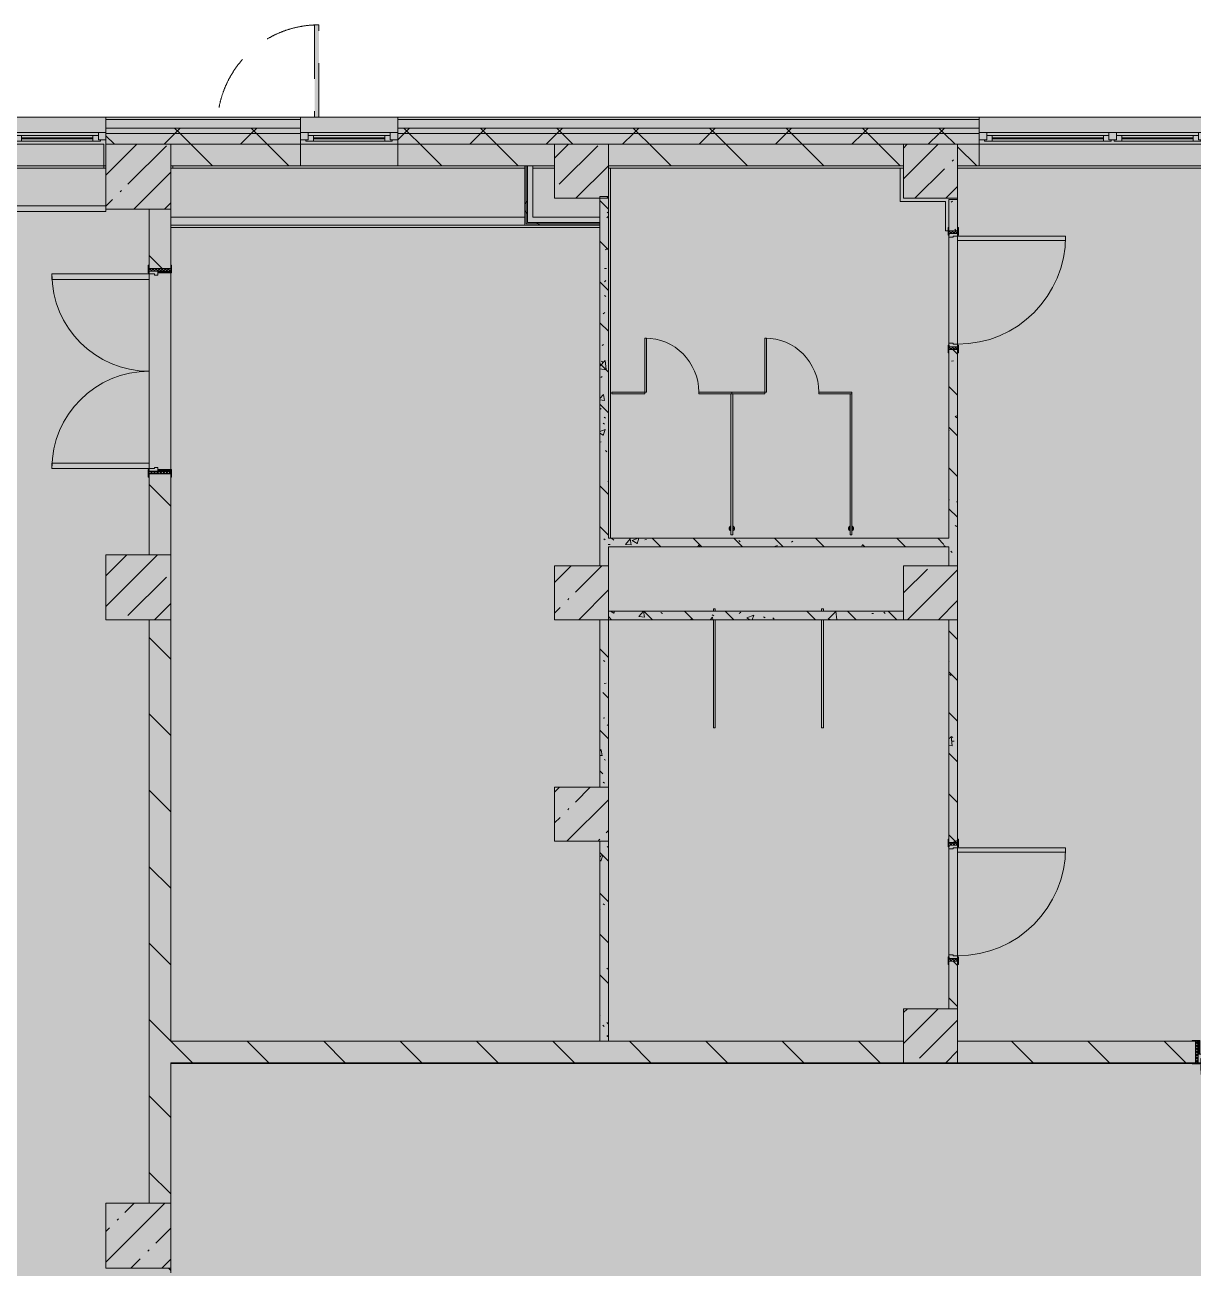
# Model space of a CAD drawing. Header units: millimetres. Extents: x 35098 to 231722, y -8553 to 29000.
# Drawn here: x 170122 to 180932, y 16700 to 28205 of the extents above; entities that cross this region are included whole.
import ezdxf

# ---------------------------------------------------------------- set-up
doc = ezdxf.new("R2010")
doc.units = ezdxf.units.MM
doc.linetypes.add('200_ШТРИХ__ш1_п0_6_', pattern=[800, 500, -300])
doc.layers.add('A-DETL-GENF-1', color=7, linetype='Continuous', lineweight=9, true_color=0xc0c0c0, transparency=0.4)
for name, color, linetype, lineweight in [('A-DETL-MBND-1', 7, '200_ШТРИХ__ш1_п0_6_', 9), ('A-WALL-4', 7, 'Continuous', 5), ('I-WALL-3', 7, 'Continuous', 5), ('S-COLS-1', 7, 'Continuous', 5)]:
    doc.layers.add(name, color=color, linetype=linetype, lineweight=lineweight)
for name, color, linetype, lineweight, true_color in [('A-DOOR-2', 7, 'Continuous', 5, 0xaaaaaa), ('A-DOOR-3', 7, 'Continuous', 5, 0xe2e2e2), ('A-DOOR-4', 7, 'Continuous', 5, 0xb7b7b7), ('A-DOOR-5', 7, 'Continuous', 5, 0x737373), ('A-DOOR-FRAM-1', 7, 'Continuous', 5, 0xe2e2e2), ('A-DOOR-FRAM-2', 7, 'Continuous', 5, 0xaaaaaa), ('A-DOOR-FRAM-3', 7, 'Continuous', 5, 0xb7b7b7), ('A-FLOR-2', 7, 'Continuous', 5, 0xb7b7b7), ('A-GENM-1', 7, 'Continuous', 5, 0x737373), ('A-GENM-3', 7, 'Continuous', 5, 0xe2ddcd), ('A-GLAZ-3', 7, 'Continuous', 5, 0x737373), ('A-WALL-5', 7, 'Continuous', 9, 0x737373), ('A-WALL-6', 7, 'Continuous', 5, 0x737373), ('I-WALL-1', 7, 'Continuous', 5, 0xe7e7e7), ('I-WALL-4', 7, 'Continuous', 5, 0x737373), ('I-WALL-5', 7, 'Continuous', 5, 0x787878), ('S-COLS-2', 7, 'Continuous', 5, 0x737373)]:
    doc.layers.add(name, color=color, linetype=linetype, lineweight=lineweight, true_color=true_color)
pattern_1 = [(45, (104712.3, 0), (-285.1231, 285.1231), []), (45, (104997.44, 0), (-285.1231, 285.1231), [504.031, -100.806, 16.764, -84.042])]
pattern_2 = [(135, (104712.3, 0), (-353.5534, -353.5534), [])]
pattern_3 = [(135, (104712.3, 0), (-377.1708, -377.1708), [533.4, -88.9, 17.78, -88.9]), (135, (104712.3, 376.94), (-377.1708, -377.1708), []), (50, (104712.3, 0), (637.6445, -55.7866), [66.675, -733.425]), (355, (104712.3, 0), (-123.3494, 668.699), [53.34, -586.74]), (100.451, (104765.45, -4.65), (514.299, 612.908), [56.665, -623.315]), (46.184, (104712.3, 177.8), (948.7764, -147.15), [100.012, -1100.137]), (96.636, (104791.4, 165.5), (830.909, 865.997), [84.998, -934.973]), (351.184, (104712.3, 177.8), (830.918, 865.988), [80.01, -880.11]), (21, (104801.2, 133.35), (530.6506, -357.9283), [66.675, -733.425]), (326, (104801.2, 133.35), (216.308, 644.6585), [53.34, -586.74]), (71.451, (104845.44, 103.5), (746.9596, 286.7243), [56.665, -623.315]), (37.5, (104712.32, 0), (10.8105, 295.9426), [16.764, -562.864, 16.764, -578.866, -588.962]), (37.5, (104712.32, 0), (10.8105, 295.9426), [-1175.258, 16.764, -572.198]), (7.5, (104712.3, 0), (233.8692, 350.6318), [16.764, -322.834, 16.764, -549.529, -224.472]), (7.5, (104712.3, 0), (233.8692, 350.6318), [-905.891, 16.764, -207.708]), (327.5, (104514.07, 0), (474.5678, -20.0513), [16.764, -205.486, 16.764, -676.656, -920.115]), (327.5, (104514.07, 0), (474.5678, -20.0513), [-915.67, 16.764, -903.351]), (317.5, (104425.17, 0), (518.4522, 88.9934), [16.764, -272.161, 16.764, -443.738, -653.415]), (317.5, (104425.17, 0), (518.4522, 88.9934), [-749.427, 16.764, -636.651])]
pattern_4 = [(45, (104712.3, 0), (-353.5534, 353.5534), []), (135, (104712.3, 0), (-353.5534, -353.5534), [])]
pattern_5 = [(45, (104712.3, 0), (-530.33, 530.33), []), (135, (104712.3, 0), (-530.33, -530.33), [])]

# ---------------------------------------------------------------- blocks, each defined once
blk = doc.blocks.new('BSC_Колонна _Прямоугольная - 600х600-V78-2_7_2_птичка')
at = {"layer": 'S-COLS-1'}
h = blk.add_hatch(dxfattribs=at)
h.set_pattern_fill('FP_110', color=256, style=0, pattern_type=2)
h.set_pattern_definition([(45, (-66460, -17000), (-285.1231, 285.1231), []), (45, (-66174.88, -17000), (-285.1231, 285.1231), [504.031, -100.806, 16.764, -84.042])])
h.paths.add_polyline_path([(-300, -300), (300, -300), (300, 300), (-300, 300), (-300, 6)])
at = {"layer": 'S-COLS-2'}
for p, q in [((300, 300), (-300, 300)), ((-300, 300), (-300, -300)), ((300, -300), (300, 300)), ((-300, -300), (300, -300))]:
    blk.add_line(p, q, dxfattribs=at)
blk = doc.blocks.new('BSC_Колонна _Прямоугольная - 500х500-V103-2_7_2_птичка')
at = {"layer": 'S-COLS-1'}
h = blk.add_hatch(dxfattribs=at)
h.set_pattern_fill('FP_138', color=256, style=0, pattern_type=2)
h.set_pattern_definition([(45, (-73790, -22950), (-285.1231, 285.1231), []), (45, (-73504.88, -22950), (-285.1231, 285.1231), [504.031, -100.806, 16.764, -84.042])])
h.paths.add_polyline_path([(-250, -250), (250, -250), (250, 250), (-250, 250), (-250, -160)])
at = {"layer": 'S-COLS-2'}
for p, q in [((250, 250), (-250, 250)), ((-250, 250), (-250, -250)), ((250, -250), (250, 250)), ((-250, -250), (250, -250))]:
    blk.add_line(p, q, dxfattribs=at)
blk = doc.blocks.new('BSC_Колонна _Прямоугольная - 500х500-V104-2_7_2_птичка')
at = {"layer": 'S-COLS-1'}
h = blk.add_hatch(dxfattribs=at)
h.set_pattern_fill('FP_139', color=256, style=0, pattern_type=2)
h.set_pattern_definition([(45, (-70560, -22950), (-285.1231, 285.1231), []), (45, (-70274.88, -22950), (-285.1231, 285.1231), [504.031, -100.806, 16.764, -84.042])])
h.paths.add_polyline_path([(-250, -250), (250, -250), (250, 250), (-250, 250), (-250, -160)])
at = {"layer": 'S-COLS-2'}
for p, q in [((250, 250), (-250, 250)), ((-250, 250), (-250, -250)), ((250, -250), (250, 250)), ((-250, -250), (250, -250))]:
    blk.add_line(p, q, dxfattribs=at)
blk = doc.blocks.new('110_Дверь_СКБ_1Ст_Внутренняя1 - Д-4 1100x2100h_су мгн-V108-2_7_2_птичка')
at = {"layer": 'A-DOOR-2'}
h = blk.add_hatch(dxfattribs=at)
h.set_pattern_fill('FP_118', color=256, style=0, pattern_type=2)
h.set_pattern_definition([(135, (1751.41, 164.685), (-14.14214, -14.14214), []), (225, (1751.41, 164.685), (14.14214, -14.14214), [])])
h.paths.add_polyline_path([(562.5, 100), (537.5, 100), (537.5, -100), (562.5, -100)])
at = {"layer": 'A-DOOR-3'}
h = blk.add_hatch(color=256, dxfattribs=at)
h.paths.add_polyline_path([(512.5, 100), (512.5, 60), (502.5, 60), (502.5, 20), (537.5, 20), (537.5, 100)])
h.paths.add_polyline_path([(-487.5, 100), (-512.5, 100), (-512.5, 20), (-477.5, 20), (-477.5, 60), (-487.5, 60)])
at = {"layer": 'A-DOOR-FRAM-1'}
for points in [[(-487.5, 1100), (-487.5, 100), (-447.5, 100), (-447.5, 1100)], [(-567.5, 108), (-567.5, 100), (-497.5, 100), (-497.5, 108)], [(-497.5, 20), (-512.5, 20), (-512.5, -100), (-497.5, -100)], [(592.5, 108), (522.5, 108), (522.5, 100), (592.5, 100)], [(537.5, 20), (522.5, 20), (522.5, -100), (537.5, -100)], [(-567.5, -100), (-567.5, -108), (-497.5, -108), (-497.5, -100)], [(592.5, -100), (522.5, -100), (522.5, -108), (592.5, -108)]]:
    blk.add_hatch(color=256, dxfattribs=at).paths.add_polyline_path(points)
at = {"layer": 'A-DOOR-FRAM-2'}
h = blk.add_hatch(dxfattribs=at)
h.set_pattern_fill('FP_119', color=256, style=0, pattern_type=2)
h.set_pattern_definition([(45, (-371.384, 164.685), (-14.1421, 14.1421), []), (135, (-371.384, 164.685), (-14.1421, -14.1421), [])])
h.paths.add_polyline_path([(-512.5, 100), (-537.5, 100), (-537.5, -100), (-512.5, -100)])
at = {"layer": 'A-DOOR-4'}
for p, q in [((-487.5, 1100), (-487.5, 100)), ((-447.5, 1100), (-487.5, 1100)), ((-447.5, 100), (-447.5, 1100)), ((-487.5, 100), (-447.5, 100))]:
    blk.add_line(p, q, dxfattribs=at)
blk.add_arc((-487.5, 100), 1000, 360, 90, dxfattribs=at)
at = {"layer": 'A-DOOR-FRAM-3'}
for p, q in [((-497.5, 108), (-567.5, 108)), ((-567.5, 108), (-567.5, 100)), ((-567.5, 100), (-497.5, 100)), ((-512.5, 100), (-537.5, 100)), ((-537.5, 100), (-537.5, -100)), ((-487.5, 100), (-512.5, 100)), ((-512.5, 100), (-512.5, 20)), ((-512.5, -100), (-512.5, 100)), ((-497.5, 100), (-512.5, 100)), ((-512.5, 100), (-512.5, 99)), ((-512.5, 99), (-497.5, 99)), ((-512.5, 20), (-477.5, 20)), ((-497.5, 20), (-512.5, 20)), ((-512.5, 20), (-512.5, -100)), ((-497.5, 100), (-497.5, 108)), ((-497.5, 99), (-497.5, 100)), ((-497.5, -100), (-497.5, 20)), ((-487.5, 60), (-487.5, 100)), ((-477.5, 60), (-487.5, 60)), ((-477.5, 20), (-477.5, 60)), ((512.5, 60), (502.5, 60)), ((502.5, 60), (502.5, 20)), ((502.5, 20), (537.5, 20)), ((512.5, 100), (512.5, 60)), ((537.5, 100), (512.5, 100)), ((592.5, 108), (522.5, 108)), ((522.5, 108), (522.5, 100)), ((537.5, 100), (522.5, 100)), ((522.5, 100), (522.5, 99)), ((522.5, 100), (592.5, 100)), ((522.5, 99), (537.5, 99)), ((537.5, 20), (522.5, 20)), ((522.5, 20), (522.5, -100)), ((537.5, 20), (537.5, 100)), ((562.5, 100), (537.5, 100)), ((537.5, 100), (537.5, -100)), ((537.5, 99), (537.5, 100)), ((537.5, -100), (537.5, 20)), ((562.5, -100), (562.5, 100)), ((592.5, 100), (592.5, 108)), ((-497.5, -100), (-567.5, -100)), ((-567.5, -100), (-567.5, -108)), ((-567.5, -108), (-497.5, -108)), ((-537.5, -100), (-512.5, -100)), ((-512.5, -100), (-497.5, -100)), ((-497.5, -108), (-497.5, -100)), ((522.5, -100), (537.5, -100)), ((592.5, -100), (522.5, -100)), ((522.5, -100), (522.5, -108)), ((522.5, -108), (592.5, -108)), ((537.5, -100), (562.5, -100)), ((592.5, -108), (592.5, -100))]:
    blk.add_line(p, q, dxfattribs=at)
blk = doc.blocks.new('110_Дверь_СКБ_1Ст_Внутренняя1 - Д-4 1100x2100h_су мгн-32391219-2_7_2_птичка')
at = {"layer": 'A-DOOR-2'}
h = blk.add_hatch(dxfattribs=at)
h.set_pattern_fill('FP_143', color=256, style=0, pattern_type=2)
h.set_pattern_definition([(135, (1751.41, 104.685), (-14.14214, -14.14214), []), (225, (1751.41, 104.685), (14.14214, -14.14214), [])])
h.paths.add_polyline_path([(562.5, 40), (537.5, 40), (537.5, -40), (562.5, -40)])
at = {"layer": 'A-DOOR-3'}
h = blk.add_hatch(color=256, dxfattribs=at)
h.paths.add_polyline_path([(537.5, 40), (512.5, 40), (512.5, 0), (502.5, 0), (502.5, -40), (537.5, -40)])
h.paths.add_polyline_path([(-477.5, 0), (-487.5, 0), (-487.5, 40), (-512.5, 40), (-512.5, -40), (-477.5, -40)])
at = {"layer": 'A-DOOR-FRAM-1'}
for points in [[(-447.5, 40), (-447.5, 1040), (-487.5, 1040), (-487.5, 40)], [(-497.5, 40), (-497.5, 48), (-567.5, 48), (-567.5, 40)], [(592.5, 48), (522.5, 48), (522.5, 40), (592.5, 40)], [(-497.5, -40), (-567.5, -40), (-567.5, -48), (-497.5, -48)], [(592.5, -48), (592.5, -40), (522.5, -40), (522.5, -48)]]:
    blk.add_hatch(color=256, dxfattribs=at).paths.add_polyline_path(points)
at = {"layer": 'A-DOOR-FRAM-2'}
h = blk.add_hatch(dxfattribs=at)
h.set_pattern_fill('FP_144', color=256, style=0, pattern_type=2)
h.set_pattern_definition([(45, (-371.384, 104.685), (-14.1421, 14.1421), []), (135, (-371.384, 104.685), (-14.1421, -14.1421), [])])
h.paths.add_polyline_path([(-512.5, 40), (-537.5, 40), (-537.5, -40), (-512.5, -40)])
at = {"layer": 'A-DOOR-4'}
for p, q in [((-487.5, 1040), (-487.5, 40)), ((-447.5, 1040), (-487.5, 1040)), ((-447.5, 40), (-447.5, 1040)), ((-487.5, 40), (-447.5, 40))]:
    blk.add_line(p, q, dxfattribs=at)
blk.add_arc((-487.5, 40), 1000, 360, 90, dxfattribs=at)
at = {"layer": 'A-DOOR-FRAM-3'}
for p, q in [((-497.5, 48), (-567.5, 48)), ((-567.5, 48), (-567.5, 40)), ((-567.5, 40), (-497.5, 40)), ((-512.5, 40), (-537.5, 40)), ((-537.5, 40), (-537.5, -40)), ((-487.5, 40), (-512.5, 40)), ((-512.5, 40), (-512.5, -40)), ((-512.5, -40), (-512.5, 40)), ((-497.5, 40), (-512.5, 40)), ((-512.5, 40), (-512.5, 39)), ((-512.5, 39), (-497.5, 39)), ((-497.5, 40), (-497.5, 48)), ((-497.5, 39), (-497.5, 40)), ((-487.5, 0), (-487.5, 40)), ((-477.5, 0), (-487.5, 0)), ((-477.5, -40), (-477.5, 0)), ((512.5, 0), (502.5, 0)), ((502.5, 0), (502.5, -40)), ((512.5, 40), (512.5, 0)), ((537.5, 40), (512.5, 40)), ((592.5, 48), (522.5, 48)), ((522.5, 48), (522.5, 40)), ((537.5, 40), (522.5, 40)), ((522.5, 40), (522.5, 39)), ((522.5, 40), (592.5, 40)), ((522.5, 39), (537.5, 39)), ((537.5, -40), (537.5, 40)), ((562.5, 40), (537.5, 40)), ((537.5, 40), (537.5, -40)), ((537.5, 39), (537.5, 40)), ((562.5, -40), (562.5, 40)), ((592.5, 40), (592.5, 48)), ((-497.5, -40), (-567.5, -40)), ((-567.5, -40), (-567.5, -48)), ((-567.5, -48), (-497.5, -48)), ((-537.5, -40), (-512.5, -40)), ((-497.5, -39), (-512.5, -39)), ((-512.5, -39), (-512.5, -40)), ((-512.5, -40), (-477.5, -40)), ((-512.5, -40), (-497.5, -40)), ((-497.5, -40), (-497.5, -39)), ((-497.5, -48), (-497.5, -40)), ((502.5, -40), (537.5, -40)), ((537.5, -39), (522.5, -39)), ((522.5, -39), (522.5, -40)), ((522.5, -40), (537.5, -40)), ((592.5, -40), (522.5, -40)), ((522.5, -40), (522.5, -48)), ((522.5, -48), (592.5, -48)), ((537.5, -40), (537.5, -39)), ((537.5, -40), (562.5, -40)), ((592.5, -48), (592.5, -40))]:
    blk.add_line(p, q, dxfattribs=at)
blk = doc.blocks.new('131_Сантехническая перегородка - СП-2-V112-2_7_2_птичка')
at = {"layer": 'A-GENM-1'}
for p, q in [((0, 8), (1000, 8)), ((0, 8), (0, -8)), ((1080, 8), (1100, 8)), ((1100, 8), (1100, -8)), ((1000, -8), (0, -8)), ((1100, -8), (1080, -8))]:
    blk.add_line(p, q, dxfattribs=at)
blk = doc.blocks.new('110_Дверь_СКБ_2Ст - Д-10 1800x2100h_Актовый зал EI30-32403870-2_7_2_птичка')
at = {"layer": 'A-DOOR-2'}
h = blk.add_hatch(dxfattribs=at)
h.set_pattern_fill('FP_164', color=256, style=0, pattern_type=2)
h.set_pattern_definition([(135, (1351.41, 164.685), (-14.1421, -14.1421), []), (225, (1351.41, 164.685), (14.1421, -14.1421), [])])
h.paths.add_polyline_path([(937.5, -100), (962.5, -100), (962.5, 100), (937.5, 100)])
at = {"layer": 'A-DOOR-3'}
for points in [[(-887.5, 100), (-837.5, 100), (-837.5, 1000), (-887.5, 1000)], [(862.5, 100), (912.5, 100), (912.5, 1000), (862.5, 1000)]]:
    blk.add_hatch(color=256, dxfattribs=at).paths.add_polyline_path(points)
h = blk.add_hatch(color=256, dxfattribs=at)
h.paths.add_polyline_path([(-912.5, 100), (-912.5, 20), (-877.5, 20), (-877.5, 50), (-887.5, 50), (-887.5, 100)])
h.paths.add_polyline_path([(902.5, 20), (937.5, 20), (937.5, 100), (912.5, 100), (912.5, 50), (902.5, 50)])
at = {"layer": 'A-DOOR-FRAM-1'}
for points in [[(-967.5, 100), (-897.5, 100), (-897.5, 108), (-967.5, 108)], [(-912.5, -100), (-897.5, -100), (-897.5, 20), (-912.5, 20)], [(922.5, 100), (992.5, 100), (992.5, 108), (922.5, 108)], [(922.5, -100), (937.5, -100), (937.5, 20), (922.5, 20)], [(-967.5, -108), (-897.5, -108), (-897.5, -100), (-967.5, -100)], [(922.5, -108), (992.5, -108), (992.5, -100), (922.5, -100)]]:
    blk.add_hatch(color=256, dxfattribs=at).paths.add_polyline_path(points)
at = {"layer": 'A-DOOR-FRAM-2'}
h = blk.add_hatch(dxfattribs=at)
h.set_pattern_fill('FP_165', color=256, style=0, pattern_type=2)
h.set_pattern_definition([(45, (-771.384, 164.685), (-14.1421, 14.1421), []), (135, (-771.384, 164.685), (-14.1421, -14.1421), [])])
h.paths.add_polyline_path([(-937.5, 100), (-937.5, -100), (-912.5, -100), (-912.5, 100)])
at = {"layer": 'A-DOOR-4'}
for p, q in [((-887.5, 1000), (-887.5, 100)), ((-837.5, 1000), (-887.5, 1000)), ((-837.5, 100), (-837.5, 1000)), ((912.5, 1000), (862.5, 1000)), ((862.5, 1000), (862.5, 100)), ((912.5, 100), (912.5, 1000)), ((-887.5, 100), (-837.5, 100)), ((862.5, 100), (912.5, 100))]:
    blk.add_line(p, q, dxfattribs=at)
for centre, start, end in [((-887.5, 100), 0, 90), ((912.5, 100), 90, 180)]:
    blk.add_arc(centre, 900, start, end, dxfattribs=at)
at = {"layer": 'A-DOOR-FRAM-3'}
for p, q in [((-897.5, 108), (-967.5, 108)), ((-967.5, 108), (-967.5, 100)), ((-967.5, 100), (-897.5, 100)), ((-912.5, 100), (-937.5, 100)), ((-937.5, 100), (-937.5, -100)), ((-887.5, 100), (-912.5, 100)), ((-912.5, 100), (-912.5, 20)), ((-912.5, -100), (-912.5, 100)), ((-912.5, 20), (-877.5, 20)), ((-897.5, 20), (-912.5, 20)), ((-912.5, 20), (-912.5, -100)), ((-897.5, 100), (-897.5, 108)), ((-897.5, -100), (-897.5, 20)), ((-887.5, 50), (-887.5, 100)), ((-877.5, 50), (-887.5, 50)), ((-877.5, 20), (-877.5, 50)), ((912.5, 50), (902.5, 50)), ((902.5, 50), (902.5, 20)), ((902.5, 20), (937.5, 20)), ((912.5, 100), (912.5, 50)), ((937.5, 100), (912.5, 100)), ((992.5, 108), (922.5, 108)), ((922.5, 108), (922.5, 100)), ((922.5, 100), (992.5, 100)), ((937.5, 20), (922.5, 20)), ((922.5, 20), (922.5, -100)), ((937.5, 20), (937.5, 100)), ((962.5, 100), (937.5, 100)), ((937.5, 100), (937.5, -100)), ((937.5, -100), (937.5, 20)), ((962.5, -100), (962.5, 100)), ((992.5, 100), (992.5, 108)), ((-897.5, -100), (-967.5, -100)), ((-967.5, -100), (-967.5, -108)), ((-967.5, -108), (-897.5, -108)), ((-937.5, -100), (-912.5, -100)), ((-912.5, -100), (-897.5, -100)), ((-897.5, -108), (-897.5, -100)), ((922.5, -100), (937.5, -100)), ((992.5, -100), (922.5, -100)), ((922.5, -100), (922.5, -108)), ((922.5, -108), (992.5, -108)), ((937.5, -100), (962.5, -100)), ((992.5, -108), (992.5, -100))]:
    blk.add_line(p, q, dxfattribs=at)
blk = doc.blocks.new('BSC_Колонна _Прямоугольная - 500х500-V150-2_7_2_птичка')
at = {"layer": 'S-COLS-1'}
h = blk.add_hatch(dxfattribs=at)
h.set_pattern_fill('FP_175', color=256, style=0, pattern_type=2)
h.set_pattern_definition([(45, (-70560, -20900), (-285.1231, 285.1231), []), (45, (-70274.88, -20900), (-285.1231, 285.1231), [504.031, -100.806, 16.764, -84.042])])
h.paths.add_polyline_path([(-250, -250), (250, -250), (250, 250), (-250, 250)])
at = {"layer": 'S-COLS-2'}
for p, q in [((250, 250), (-250, 250)), ((-250, 250), (-250, -250)), ((250, -250), (250, 250)), ((-250, -250), (250, -250))]:
    blk.add_line(p, q, dxfattribs=at)
blk = doc.blocks.new('120_Окно_СКБ_1Ст - 120_Окно_СКБ_1Ст 900х2500_h_-19906774-2_7_2_птичка')
at = {"layer": 'A-GLAZ-3'}
for p, q in [((-450, -75), (-450, -5)), ((-450, -5), (-380, -5)), ((450, -5), (-450, -5)), ((-380, -75), (-450, -75)), ((-450, -75), (-400, -75)), ((-380, -75), (-400, -75)), ((-400, -75), (-400, -85)), ((-400, -85), (400, -85)), ((400, -85), (-400, -85)), ((-380, -5), (-380, -75)), ((380, -35), (-380, -35)), ((-380, -35), (-380, -75)), ((-330, -85), (-330, -35)), ((-330, -55), (330, -55)), ((330, -65), (-330, -65)), ((330, -85), (330, -35)), ((380, -75), (380, -5)), ((380, -5), (450, -5)), ((380, -75), (380, -35)), ((450, -75), (380, -75)), ((400, -75), (380, -75)), ((400, -75), (450, -75)), ((400, -85), (400, -75)), ((450, -5), (450, -75))]:
    blk.add_line(p, q, dxfattribs=at)
blk = doc.blocks.new('120_Окно_СКБ_2Ст - 120_Окно_СКБ_2Ст 2100х2400 _мал створка справа_-19092174-2_7_2_птичка')
at = {"layer": 'A-GLAZ-3'}
for p, q in [((-1050, -75), (-1050, -5)), ((-1050, -5), (-980, -5)), ((1050, -5), (-1050, -5)), ((-980, -75), (-1050, -75)), ((-1050, -75), (-1000, -75)), ((-980, -75), (-1000, -75)), ((-1000, -75), (-1000, -85)), ((-1000, -85), (170, -85)), ((170, -85), (-1000, -85)), ((-980, -5), (-980, -75)), ((150, -35), (-980, -35)), ((-980, -35), (-980, -75)), ((-930, -85), (-930, -35)), ((-930, -55), (100, -55)), ((100, -65), (-930, -65)), ((100, -85), (100, -35)), ((150, -75), (150, -5)), ((150, -5), (220, -5)), ((150, -75), (150, -35)), ((220, -75), (150, -75)), ((170, -75), (150, -75)), ((170, -75), (200, -75)), ((170, -85), (170, -75)), ((220, -75), (200, -75)), ((200, -75), (200, -85)), ((200, -85), (1000, -85)), ((1000, -85), (200, -85)), ((220, -5), (220, -75)), ((980, -35), (220, -35)), ((220, -35), (220, -75)), ((270, -85), (270, -35)), ((270, -55), (930, -55)), ((930, -65), (270, -65)), ((930, -85), (930, -35)), ((980, -75), (980, -5)), ((980, -5), (1050, -5)), ((980, -75), (980, -35)), ((1050, -75), (980, -75)), ((1000, -75), (980, -75)), ((1000, -75), (1050, -75)), ((1000, -85), (1000, -75)), ((1050, -5), (1050, -75))]:
    blk.add_line(p, q, dxfattribs=at)
blk = doc.blocks.new('BSC_Колонна _Прямоугольная - 500х500-V155-2_7_2_птичка')
at = {"layer": 'S-COLS-1'}
h = blk.add_hatch(dxfattribs=at)
h.set_pattern_fill('FP_182', color=256, style=0, pattern_type=2)
h.set_pattern_definition([(45, (-73790, -18850), (-285.1231, 285.1231), []), (45, (-73504.88, -18850), (-285.1231, 285.1231), [504.031, -100.806, 16.764, -84.042])])
h.paths.add_polyline_path([(-250, -250), (250, -250), (250, 250), (-250, 250)])
at = {"layer": 'S-COLS-2'}
for p, q in [((250, 250), (-250, 250)), ((-250, 250), (-250, -250)), ((250, -250), (250, 250)), ((-250, -250), (250, -250))]:
    blk.add_line(p, q, dxfattribs=at)
blk = doc.blocks.new('110_Дверь_СКБ_1Ст_Наружная - ДН-2д_л__ Дверь из подвала ЛК _900 мм в свету_ 3300-22851703-2_7_2_птичка')
at = {"layer": 'A-DETL-MBND-1'}
blk.add_hatch(color=256, dxfattribs=at).paths.add_polyline_path([(489.5, 135), (489.5, 990), (449.5, 990), (449.5, 135)])
for p, q in [((489.5, 990), (449.5, 990)), ((449.5, 990), (449.5, 135)), ((489.5, 135), (489.5, 990))]:
    blk.add_line(p, q, dxfattribs=at)
blk.add_arc((489.5, 50), 940, 90, 174.73278, dxfattribs=at)
blk = doc.blocks.new('131_Сантехническая перегородка_Дверь - СД-1-V198-2_7_2_птичка')
at = {"layer": 'A-GENM-3'}
for points in [[(0, -8), (305, -8), (305, 8), (0, 8)], [(805, -8), (1110, -8), (1110, 8), (805, 8)]]:
    blk.add_hatch(color=256, dxfattribs=at).paths.add_polyline_path(points)
at = {"layer": 'A-DOOR-5'}
for p, q in [((321, 508), (305, 508)), ((305, 8), (305, 508)), ((321, 8), (321, 508)), ((321, 8), (305, 8))]:
    blk.add_line(p, q, dxfattribs=at)
blk.add_arc((305, 8), 500, 360, 90, dxfattribs=at)
at = {"layer": 'A-GENM-1'}
for p, q in [((305, 8), (0, 8)), ((0, 8), (0, -8)), ((305, -8), (305, 8)), ((1110, 8), (805, 8)), ((805, 8), (805, -8)), ((1110, -8), (1110, 8)), ((0, -8), (305, -8)), ((805, -8), (1110, -8))]:
    blk.add_line(p, q, dxfattribs=at)
blk = doc.blocks.new('131_Сантехническая перегородка - СП-4-V204-2_7_2_птичка')
at = {"layer": 'A-GENM-3'}
blk.add_hatch(color=256, dxfattribs=at).paths.add_polyline_path([(1330, 8), (26, 8), (26, -8), (1330, -8)])
at = {"layer": 'A-GENM-1'}
for p, q in [((1330, 8), (26, 8)), ((26, 8), (26, -8)), ((1330, -8), (1330, 8)), ((26, -8), (1330, -8))]:
    blk.add_line(p, q, dxfattribs=at)
at = {"layer": 'A-GENM-1', "flags": 128}
for points in [[(97, 8), (97, 9), (96, 9), (96, 9), (96, 10), (95, 10), (95, 11), (94, 11), (94, 12), (93, 12), (93, 12), (92, 13), (92, 13), (91, 13), (91, 14), (90, 14), (90, 14), (89, 14), (89, 14), (88, 15), (87, 15), (87, 15), (86, 15), (86, 15), (85, 15), (84, 15), (84, 15), (83, 15), (83, 15), (82, 15), (81, 15), (81, 15), (80, 15), (80, 14), (79, 14), (78, 14), (78, 14), (77, 13), (77, 13), (76, 13), (76, 13), (75, 12), (75, 12), (74, 11), (74, 11), (74, 11), (73, 10), (73, 10), (72, 9), (72, 9), (72, 8), (71, 8)], [(71, -8), (72, -9), (72, -9), (72, -9), (73, -10), (73, -10), (74, -11), (74, -11), (75, -12), (75, -12), (76, -12), (76, -13), (77, -13), (77, -13), (78, -14), (78, -14), (79, -14), (79, -14), (80, -14), (80, -15), (81, -15), (82, -15), (82, -15), (83, -15), (83, -15), (84, -15), (85, -15), (85, -15), (86, -15), (86, -15), (87, -15), (88, -15), (88, -15), (89, -14), (89, -14), (90, -14), (90, -14), (91, -13), (92, -13), (92, -13), (93, -13), (93, -12), (94, -12), (94, -11), (94, -11), (95, -11), (95, -10), (96, -10), (96, -9), (96, -9), (97, -8), (97, -8)]]:
    blk.add_lwpolyline(points, dxfattribs=at)
at = {"layer": 'A-GENM-1'}
for radius, start, end in [(24.6, 19.9113, 160.0887), (17.6, 45, 135), (17.6, 45, 135), (15.1, 45, 135), (24.6, 199.9113, 340.0887), (17.6, 225, 315), (17.6, 225, 315), (15.1, 225, 315)]:
    blk.add_arc((84, 0), radius, start, end, dxfattribs=at)
blk = doc.blocks.new('Зашивка приборов отопления29 - Зашивка приборов отопления-33323054-2_7_2_птичка')
at = {"layer": 'A-WALL-6'}
for p, q in [((66780, 26880), (66760, 26880)), ((70036, 26425), (66760, 26425)), ((66760, 26350), (70036, 26350))]:
    blk.add_line(p, q, dxfattribs=at)

msp = doc.modelspace()

# ---------------------------------------------------------------- hatches: boundary and pattern name
at = {"layer": 'A-DETL-GENF-1'}
msp.add_hatch(color=256, dxfattribs=at).paths.add_polyline_path([(180553.3, -280), (180572.3, -280), (180572.3, 3300), (189572.3, 3300), (189572.3, 27350), (146622.3, 27350), (146622.3, 23778), (143472.3, 23778), (143472.3, -280), (179625.7, -280)])
at = {"layer": 'A-WALL-4'}
h = msp.add_hatch(dxfattribs=at)
h.set_pattern_fill('FP_103', color=256, style=0, pattern_type=2)
h.set_pattern_definition(pattern_4)
h.paths.add_polyline_path([(189516.2, 27200), (189572.3, 27200), (189572.3, 27250), (185062.3, 27250), (185062.3, 27200), (188900.9, 27200)])
h.paths.add_polyline_path([(181480.8, 27200), (182562.3, 27200), (182562.3, 27250), (181052.3, 27250), (181052.3, 27200)])
h.paths.add_polyline_path([(172205.6, 27200), (172672.3, 27200), (172669.3, 27250), (170872.3, 27250), (170872.3, 27200), (171278.1, 27200)])
h.paths.add_polyline_path([(173572.3, 27200), (178952.3, 27200), (178952.3, 27250), (173572.3, 27250)])
h.paths.add_polyline_path([(169972.3, 27200), (169972.3, 27250), (168892.3, 27250), (168892.3, 27200), (169667.5, 27200)])
h.paths.add_polyline_path([(154372.6, 27200), (155472.5, 27200), (155472.5, 27250), (154372.6, 27250)])
h.paths.add_polyline_path([(164572.3, 27200), (165752.3, 27200), (165752.3, 27250), (164572.3, 27250)])
h.paths.add_polyline_path([(161872.3, 27200), (161872.3, 27250), (160622.2, 27250), (160622.2, 27200), (161539.1, 27200)])
h.paths.add_polyline_path([(159220.3, 27200), (159722.2, 27200), (159722.2, 27250), (158572.5, 27250), (158572.5, 27200)])
h.paths.add_polyline_path([(146772.3, 27200), (149119.3, 27200), (149119.3, 27250), (146722.3, 27250), (146722.3, 27200)])
h.paths.add_polyline_path([(153472.6, 27200), (153472.6, 27250), (152219.3, 27250), (152219.3, 27200), (152727.7, 27200)])
h = msp.add_hatch(dxfattribs=at)
h.set_pattern_fill('FP_103', color=256, style=0, pattern_type=2)
h.set_pattern_definition(pattern_4)
h.paths.add_polyline_path([(188912.3, 27100), (189572.3, 27100), (189572.3, 27200), (185062.3, 27200), (185062.3, 27100), (188900.9, 27100)])
h.paths.add_polyline_path([(172205.6, 27100), (172672.3, 27100), (172669.3, 27200), (170872.3, 27200), (170872.3, 27100), (171472.3, 27100)])
h.paths.add_polyline_path([(169972.3, 27100), (169972.3, 27200), (168892.3, 27200), (168892.3, 27100), (169667.5, 27100)])
h.paths.add_polyline_path([(173572.3, 27100), (178952.3, 27100), (178952.3, 27200), (173572.3, 27200)])
h.paths.add_polyline_path([(182562.3, 27100), (182562.3, 27200), (181052.3, 27200), (181052.3, 27100), (182408.3, 27100)])
h.paths.add_polyline_path([(161872.3, 27100), (161872.3, 27200), (160622.2, 27200), (160622.2, 27100), (161539.1, 27100)])
h.paths.add_polyline_path([(165752.3, 27100), (165752.3, 27200), (164572.3, 27200), (164572.3, 27100), (165712.9, 27100)])
h.paths.add_polyline_path([(158572.5, 27100), (159722.2, 27100), (159722.2, 27200), (158572.5, 27200)])
h.paths.add_polyline_path([(149119.3, 27100), (149119.3, 27200), (146772.3, 27200), (146772.3, 27100), (148090.1, 27100)])
h.paths.add_polyline_path([(152219.3, 27100), (153472.6, 27100), (153472.6, 27200), (152219.3, 27200)])
h.paths.add_polyline_path([(154372.6, 27100), (155472.5, 27100), (155472.5, 27200), (154372.6, 27200)])
at = {"layer": 'I-WALL-1'}
for points in [[(174822.9, 26425), (174822.9, 26900), (174772.9, 26900), (174772.9, 26425)], [(175442.3, 26375), (175442.3, 26425), (174772.9, 26425), (174772.9, 26375), (174988.1, 26375)]]:
    msp.add_hatch(color=256, dxfattribs=at).paths.add_polyline_path(points)
at = {"layer": 'I-WALL-3'}
h = msp.add_hatch(dxfattribs=at)
h.set_pattern_fill('FP_114', color=256, style=0, pattern_type=2)
h.set_pattern_definition(pattern_2)
h.paths.add_polyline_path([(185062.3, 26900), (185362.3, 26900), (185362.3, 27100), (185062.3, 27100), (185062.3, 26974.9)])
h.paths.add_polyline_path([(188912.3, 26900), (188912.3, 27100), (185862.3, 27100), (185862.3, 26900), (188900.9, 26900)])
h.paths.add_polyline_path([(178252.3, 26900), (178252.3, 27100), (175522.3, 27100), (175522.3, 26900), (177770.7, 26900)])
h.paths.add_polyline_path([(172672.3, 26900), (172669.3, 27100), (171472.3, 27100), (171472.3, 26900), (172669.3, 26900)])
h.paths.add_polyline_path([(178952.3, 26900), (178952.3, 27100), (178752.3, 27100), (178752.3, 26900)])
h.paths.add_polyline_path([(173572.3, 26900), (175022.3, 26900), (175022.3, 27100), (173572.3, 27100)])
h.paths.add_polyline_path([(181462.3, 26900), (181462.3, 27100), (181052.3, 27100), (181052.3, 26900)])
h.paths.add_polyline_path([(182562.3, 26900), (182562.3, 27100), (181962.3, 27100), (181962.3, 26900), (182408.3, 26900)])
h.paths.add_polyline_path([(161075.3, 26900), (161872.3, 26900), (161872.3, 27100), (160622.2, 27100), (160622.2, 26900)])
h.paths.add_polyline_path([(158572.5, 26900), (159722.2, 26900), (159722.2, 27100), (158572.5, 27100)])
h.paths.add_polyline_path([(164572.3, 26900), (165772.3, 26900), (165772.3, 27100), (164572.3, 27100)])
h.paths.add_polyline_path([(169177.1, 26900), (169972.3, 26900), (169972.3, 27100), (168872.3, 27100), (168872.3, 26900)])
h.paths.add_polyline_path([(155077.1, 26900), (155472.5, 26900), (155472.5, 27100), (155077.1, 27100)])
h = msp.add_hatch(dxfattribs=at)
h.set_pattern_fill('FP_215', color=256, style=0, pattern_type=2)
h.set_pattern_definition(pattern_5)
h.paths.add_polyline_path([(174760.4, 26362.5), (174760.4, 26900), (174747.9, 26900), (174747.9, 26362.5)])
h = msp.add_hatch(dxfattribs=at)
h.set_pattern_fill('FP_215', color=256, style=0, pattern_type=2)
h.set_pattern_definition(pattern_5)
h.paths.add_polyline_path([(174772.9, 26375), (174772.9, 26900), (174760.4, 26900), (174760.4, 26375)])
h = msp.add_hatch(dxfattribs=at)
h.set_pattern_fill('FP_114', color=256, style=0, pattern_type=2)
h.set_pattern_definition(pattern_2)
h.paths.add_polyline_path([(171272.3, 12300), (171472.3, 12300), (171472.3, 15175), (171272.3, 15175), (171272.3, 13534.8)])
h.paths.add_polyline_path([(171472.3, 16625), (171472.3, 16700), (171272.3, 16700), (171278.1, 16625)])
h.paths.add_polyline_path([(171334.4, 17300), (171472.3, 17300), (171472.3, 22700), (171272.3, 22700), (171272.3, 17300)])
h.paths.add_polyline_path([(171272.3, 23300), (171472.3, 23300), (171472.3, 24050), (171272.3, 24050), (171272.3, 23946.9)])
h.paths.add_polyline_path([(171272.3, 25950), (171472.3, 25950), (171472.3, 26500), (171272.3, 26500), (171272.3, 25980)])
h = msp.add_hatch(dxfattribs=at)
h.set_pattern_fill('FP_215', color=256, style=0, pattern_type=2)
h.set_pattern_definition(pattern_5)
h.paths.add_polyline_path([(175442.3, 26350), (175442.3, 26362.5), (174747.9, 26362.5), (174747.9, 26350), (174988.1, 26350)])
h = msp.add_hatch(dxfattribs=at)
h.set_pattern_fill('FP_215', color=256, style=0, pattern_type=2)
h.set_pattern_definition(pattern_5)
h.paths.add_polyline_path([(175442.3, 26362.5), (175442.3, 26375), (174760.4, 26375), (174760.4, 26362.5), (174988.1, 26362.5)])
h = msp.add_hatch(dxfattribs=at)
h.set_pattern_fill('FP_114', color=256, style=0, pattern_type=2)
h.set_pattern_definition(pattern_2)
h.paths.add_polyline_path([(182082.3, 18600), (183292.3, 18600), (183292.3, 18800), (182052.3, 18800), (182052.3, 18600)])
h.paths.add_polyline_path([(184892.3, 18600), (188912.3, 18600), (188912.3, 18800), (184892.3, 18800)])
h.paths.add_polyline_path([(178252.3, 18600), (178252.3, 18800), (171472.3, 18800), (171472.3, 18600), (175915.7, 18600)])
h.paths.add_polyline_path([(180952.3, 18600), (180952.3, 18800), (178752.3, 18800), (178752.3, 18600), (180922.3, 18600)])
at = {"layer": 'I-WALL-5'}
h = msp.add_hatch(dxfattribs=at)
h.set_pattern_fill('FP_124', color=256, style=0, pattern_type=2)
h.set_pattern_definition(pattern_3)
h.paths.add_polyline_path([(175522.3, 21150), (175518.4, 22700), (175442.3, 22700), (175442.3, 21150)])
h.paths.add_polyline_path([(175516, 23200), (175522.3, 23200), (175522.3, 26617.5), (175442.3, 26617.5), (175442.3, 23200), (175513.5, 23200)])
h = msp.add_hatch(dxfattribs=at)
h.set_pattern_fill('FP_124', color=256, style=0, pattern_type=2)
h.set_pattern_definition(pattern_3)
h.paths.add_polyline_path([(178719.9, 19100), (178752.3, 19100), (178752.3, 19540), (178672.3, 19540), (178672.3, 19100)])
h.paths.add_polyline_path([(178672.3, 20640), (178752.3, 20640), (178752.3, 22700), (178672.3, 22700), (178672.3, 20670)])
h.paths.add_polyline_path([(178686.2, 23200), (178752.3, 23200), (178752.3, 25200), (178672.3, 25200), (178672.3, 23200)])
h.paths.add_polyline_path([(178698.2, 26300), (178752.3, 26300), (178752.3, 26587.5), (178672.3, 26587.5), (178672.3, 26300)])
h = msp.add_hatch(dxfattribs=at)
h.set_pattern_fill('FP_124', color=256, style=0, pattern_type=2)
h.set_pattern_definition(pattern_3)
h.paths.add_polyline_path([(175522.3, 23375), (178672.3, 23375), (178672.3, 23455), (175522.3, 23455)])
h = msp.add_hatch(dxfattribs=at)
h.set_pattern_fill('FP_124', color=256, style=0, pattern_type=2)
h.set_pattern_definition(pattern_3)
h.paths.add_polyline_path([(177770.7, 22700), (178252.3, 22700), (178252.3, 22780), (175522.3, 22780), (175522.3, 22700), (175915.7, 22700)])
h = msp.add_hatch(dxfattribs=at)
h.set_pattern_fill('FP_124', color=256, style=0, pattern_type=2)
h.set_pattern_definition(pattern_3)
h.paths.add_polyline_path([(175442.3, 18800), (175522.3, 18800), (175522.3, 20650), (175442.3, 20650), (175442.3, 20476.2)])
at = {"layer": 'S-COLS-1'}
h = msp.add_hatch(dxfattribs=at)
h.set_pattern_fill('FP_111', color=256, style=0, pattern_type=2)
h.set_pattern_definition(pattern_1)
h.paths.add_polyline_path([(171472.3, 26500), (171472.3, 27100), (170872.3, 27100), (170872.3, 26500), (171278.1, 26500)])
h = msp.add_hatch(dxfattribs=at)
h.set_pattern_fill('FP_111', color=256, style=0, pattern_type=2)
h.set_pattern_definition(pattern_1)
h.paths.add_polyline_path([(175022.3, 26600), (175522.3, 26600), (175522.3, 27100), (175022.3, 27100), (175022.3, 26839.2)])
h = msp.add_hatch(dxfattribs=at)
h.set_pattern_fill('FP_111', color=256, style=0, pattern_type=2)
h.set_pattern_definition(pattern_1)
h.paths.add_polyline_path([(178252.3, 26600), (178752.3, 26600), (178752.3, 27100), (178252.3, 27100), (178252.3, 26900)])
h = msp.add_hatch(dxfattribs=at)
h.set_pattern_fill('FP_111', color=256, style=0, pattern_type=2)
h.set_pattern_definition(pattern_1)
h.paths.add_polyline_path([(171272.3, 22700), (171472.3, 22700), (171472.3, 23300), (170872.3, 23300), (170872.3, 22700)])

# ---------------------------------------------------------------- linework, layer by layer
at = {"layer": 'A-FLOR-2'}
for p, q in [((170872.3, 26880), (170852.3, 26880)), ((175542.3, 26880), (175542.3, 23455)), ((178221.3, 26569), (178221.3, 26880)), ((181031.3, 26879), (178752.3, 26879)), ((178752.3, 26600), (178752.3, 26587.5)), ((178641.3, 26569), (178221.3, 26569)), ((178641.3, 26300), (178641.3, 26569)), ((175442.3, 26330), (171472.3, 26330)), ((178664.3, 26300), (178641.3, 26300)), ((180922.3, 18592.9), (171472.3, 18592.9))]:
    msp.add_line(p, q, dxfattribs=at)
at = {"layer": 'A-WALL-5'}
for p, q in [((172672.3, 27330), (170872.3, 27330)), ((178952.3, 27330), (173572.3, 27330)), ((172672.3, 27250), (170872.3, 27250)), ((172672.3, 27200), (170872.3, 27200)), ((178952.3, 27250), (173572.3, 27250)), ((178952.3, 27200), (173572.3, 27200)), ((172672.3, 27100), (171472.3, 27100)), ((175022.3, 27100), (173572.3, 27100)), ((178252.3, 27100), (175522.3, 27100)), ((178952.3, 27100), (178752.3, 27100)), ((174760.4, 26900), (174760.4, 26362.5)), ((174772.9, 26900), (174772.9, 26375)), ((174760.4, 26362.5), (175442.3, 26362.5)), ((174772.9, 26375), (175442.3, 26375)), ((175442.3, 18800), (175522.3, 18800))]:
    msp.add_line(p, q, dxfattribs=at)
at = {"layer": 'A-WALL-6'}
for p, q in [((181052.3, 27350), (161872.3, 27350)), ((170872.3, 27350), (170872.3, 27100)), ((172672.3, 27100), (172672.3, 27350)), ((173572.3, 27350), (173572.3, 27100)), ((178952.3, 27100), (178952.3, 27350)), ((170872.3, 27100), (171472.3, 27100)), ((175022.3, 27100), (175522.3, 27100)), ((178252.3, 27100), (178752.3, 27100))]:
    msp.add_line(p, q, dxfattribs=at)
at = {"layer": 'I-WALL-4'}
for p, q in [((169972.3, 27100), (170852.3, 27100)), ((170852.3, 26880), (170852.3, 27100)), ((171472.3, 27100), (171472.3, 26900)), ((172672.3, 26900), (172672.3, 27100)), ((172672.3, 27100), (173572.3, 27100)), ((173572.3, 27100), (173572.3, 26900)), ((175022.3, 26900), (175022.3, 27100)), ((175522.3, 27100), (175522.3, 26900)), ((178252.3, 26900), (178252.3, 27100)), ((178752.3, 27100), (178752.3, 26900)), ((178952.3, 26900), (178952.3, 27100)), ((178952.3, 27100), (181052.3, 27100)), ((155077.1, 26900), (170872.3, 26900)), ((170852.3, 26880), (165472.3, 26880)), ((171472.3, 26900), (175022.3, 26900)), ((171492.3, 26900), (171492.3, 26880)), ((174748.5, 26880), (171492.3, 26880)), ((174822.9, 26900), (174747.9, 26900)), ((174747.9, 26900), (174747.9, 26350)), ((174822.9, 26425), (174822.9, 26900)), ((175022.3, 26880), (174822.9, 26880)), ((175522.3, 26900), (178252.3, 26900)), ((178252.3, 26880), (175522.3, 26880)), ((181462.3, 26900), (178752.3, 26900)), ((181053.2, 26880), (178752.3, 26880)), ((175442.3, 26617.5), (175442.3, 23200)), ((175522.3, 26617.5), (175442.3, 26617.5)), ((175522.3, 23455), (175522.3, 26617.5)), ((178672.3, 26587.5), (178672.3, 26330)), ((178752.3, 26587.5), (178672.3, 26587.5)), ((178752.3, 26330), (178752.3, 26587.5)), ((165493.3, 26529), (170872.3, 26529)), ((170872.8, 26479), (165493.3, 26479)), ((170872.8, 26500.3), (170872.8, 26479)), ((171472.3, 26500), (171272.3, 26500)), ((171272.3, 26500), (171272.3, 25980)), ((171472.3, 25980), (171472.3, 26500)), ((174747.9, 26350), (175442.3, 26350)), ((175442.3, 26425), (174822.9, 26425)), ((178672.3, 25260), (178672.3, 26240)), ((178752.3, 26210), (178752.3, 25250)), ((171472.3, 25910), (171472.3, 24090)), ((171272.3, 24150), (171272.3, 25850)), ((178672.3, 25170), (178672.3, 23455)), ((178752.3, 23200), (178752.3, 25170)), ((171272.3, 24020), (171272.3, 23300)), ((171472.3, 23300), (171472.3, 24020)), ((178672.3, 23455), (175522.3, 23455)), ((175522.3, 23375), (178672.3, 23375)), ((175522.3, 23200), (175522.3, 23375)), ((178672.3, 23375), (178672.3, 23200)), ((171272.3, 23300), (171472.3, 23300)), ((178252.3, 22780), (175522.3, 22780)), ((171272.3, 22700), (171272.3, 17300)), ((171472.3, 22700), (171272.3, 22700)), ((171472.3, 18800), (171472.3, 22700)), ((175442.3, 22700), (175442.3, 21150)), ((175522.3, 21150), (175522.3, 22700)), ((175522.3, 22700), (178252.3, 22700)), ((178672.3, 22700), (178672.3, 20670)), ((178752.3, 20670), (178752.3, 22700)), ((175442.3, 20650), (175442.3, 18800)), ((175522.3, 18800), (175522.3, 20650)), ((178672.3, 19600), (178672.3, 20580)), ((178752.3, 20550), (178752.3, 19590)), ((178672.3, 19510), (178672.3, 19100)), ((178752.3, 19100), (178752.3, 19510)), ((175442.3, 18800), (171472.3, 18800)), ((178252.3, 18800), (175522.3, 18800)), ((180922.3, 18800), (178752.3, 18800)), ((171472.3, 17300), (171472.3, 18600)), ((171472.3, 18600), (178252.3, 18600)), ((178752.3, 18600), (180922.3, 18600)), ((171472.3, 16655), (171472.3, 16700))]:
    msp.add_line(p, q, dxfattribs=at)
at = {"layer": 'S-COLS-2'}
for p, q in [((171472.3, 27100), (170872.3, 27100)), ((170872.3, 27100), (170872.3, 26500)), ((171472.3, 26900), (171472.3, 27100)), ((175522.3, 27100), (175022.3, 27100)), ((175022.3, 27100), (175022.3, 26900)), ((175522.3, 26900), (175522.3, 27100)), ((178752.3, 27100), (178252.3, 27100)), ((178252.3, 27100), (178252.3, 26900)), ((178752.3, 26900), (178752.3, 27100)), ((171472.3, 26500), (171472.3, 26900)), ((175022.3, 26900), (175022.3, 26600)), ((175522.3, 26600), (175522.3, 26900)), ((178252.3, 26900), (178252.3, 26600)), ((178752.3, 26600), (178752.3, 26900)), ((175022.3, 26600), (175522.3, 26600)), ((178252.3, 26600), (178752.3, 26600)), ((170872.3, 26500), (171472.3, 26500)), ((171272.3, 23300), (170872.3, 23300)), ((170872.3, 23300), (170872.3, 22700)), ((171472.3, 23300), (171272.3, 23300)), ((171472.3, 22700), (171472.3, 23300)), ((170872.3, 22700), (171272.3, 22700)), ((171272.3, 22700), (171472.3, 22700))]:
    msp.add_line(p, q, dxfattribs=at)

# ---------------------------------------------------------------- block references
at = {"layer": 'A-DETL-MBND-1'}
msp.add_blockref('110_Дверь_СКБ_1Ст_Наружная - ДН-2д_л__ Дверь из подвала ЛК _900 мм в свету_ 3300-22851703-2_7_2_птичка', (172352.8, 27215), dxfattribs=at)
at = {"layer": 'A-DOOR-4'}
for name, p, rotation in [('110_Дверь_СКБ_1Ст_Внутренняя1 - Д-4 1100x2100h_су мгн-32391219-2_7_2_птичка', (178712.3, 25762.5), 269.9999999999999), ('110_Дверь_СКБ_2Ст - Д-10 1800x2100h_Актовый зал EI30-32403870-2_7_2_птичка', (171372.3, 24987.5), 89.9999999999999), ('110_Дверь_СКБ_1Ст_Внутренняя1 - Д-4 1100x2100h_су мгн-32391219-2_7_2_птичка', (178712.3, 20102.5), 269.9999999999999), ('110_Дверь_СКБ_1Ст_Внутренняя1 - Д-4 1100x2100h_су мгн-V108-2_7_2_птичка', (181514.8, 18700), 180)]:
    msp.add_blockref(name, p, dxfattribs=dict(at, rotation=rotation))
at = {"layer": 'A-GENM-1'}
for p in [(175553.3, 24798.5), (176663.7, 24798.5)]:
    msp.add_blockref('131_Сантехническая перегородка_Дверь - СД-1-V198-2_7_2_птичка', p, dxfattribs=at)
for name, p, rotation in [('131_Сантехническая перегородка - СП-4-V204-2_7_2_птичка', (176663.7, 23460.5), 90.00000000001177), ('131_Сантехническая перегородка - СП-4-V204-2_7_2_птичка', (177766.1, 23460.5), 90.00000000001177), ('131_Сантехническая перегородка - СП-2-V112-2_7_2_птичка', (176502.3, 21700), 90.00000000000006), ('131_Сантехническая перегородка - СП-2-V112-2_7_2_птичка', (177502.3, 21700), 90.00000000000006)]:
    msp.add_blockref(name, p, dxfattribs=dict(at, rotation=rotation))
at = {"layer": 'A-GLAZ-3'}
for name, p in [('120_Окно_СКБ_1Ст - 120_Окно_СКБ_1Ст 900х2500_h_-19906774-2_7_2_птичка', (170422.3, 27215)), ('120_Окно_СКБ_1Ст - 120_Окно_СКБ_1Ст 900х2500_h_-19906774-2_7_2_птичка', (173122.3, 27215)), ('120_Окно_СКБ_2Ст - 120_Окно_СКБ_2Ст 2100х2400 _мал створка справа_-19092174-2_7_2_птичка', (180002.3, 27215))]:
    msp.add_blockref(name, p, dxfattribs=at)
at = {"layer": 'A-WALL-6'}
msp.add_blockref('Зашивка приборов отопления29 - Зашивка приборов отопления-33323054-2_7_2_птичка', (104712.3, 0), dxfattribs=at)
at = {"layer": 'S-COLS-2'}
for name, p in [('BSC_Колонна _Прямоугольная - 500х500-V104-2_7_2_птичка', (175272.3, 22950)), ('BSC_Колонна _Прямоугольная - 500х500-V103-2_7_2_птичка', (178502.3, 22950)), ('BSC_Колонна _Прямоугольная - 500х500-V150-2_7_2_птичка', (175272.3, 20900)), ('BSC_Колонна _Прямоугольная - 500х500-V155-2_7_2_птичка', (178502.3, 18850)), ('BSC_Колонна _Прямоугольная - 600х600-V78-2_7_2_птичка', (171172.3, 17000))]:
    msp.add_blockref(name, p, dxfattribs=at)

doc.saveas('drawing.dxf')
